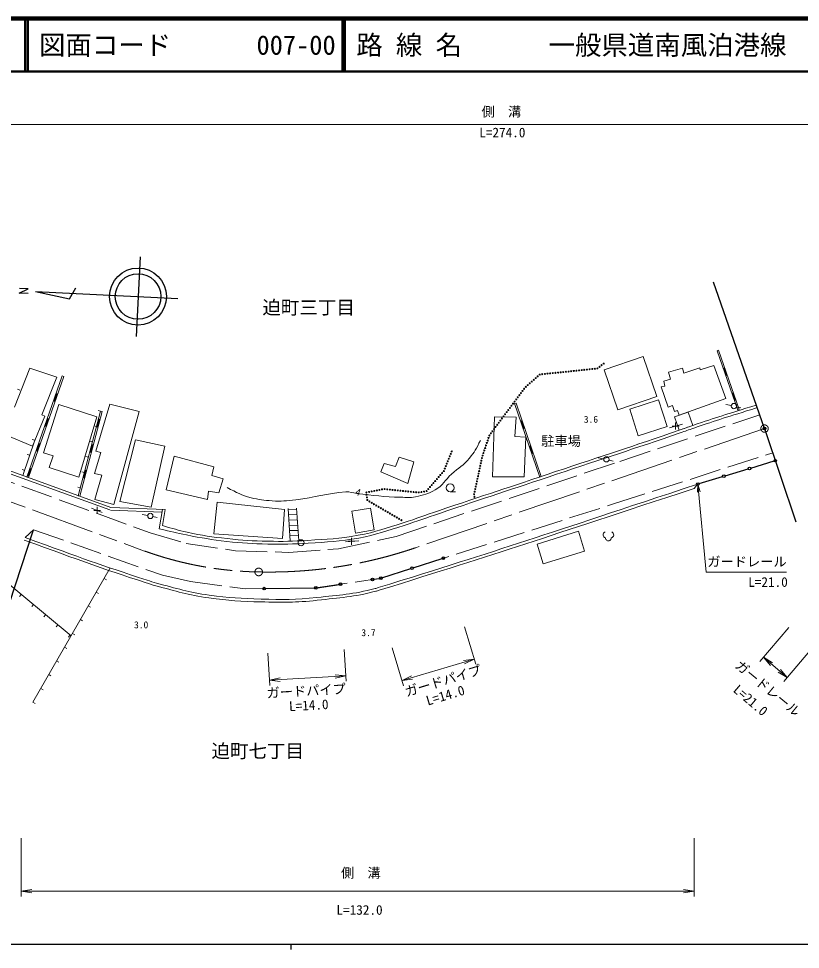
# Model space of a CAD drawing. Units: millimetres, scale not verified. Extents: x 40000 to 680000, y 20000 to 380000.
# Drawn here: x 116530 to 264364, y 204000 to 380000 of the extents above; entities that cross this region are included whole.
import ezdxf
from ezdxf.enums import TextEntityAlignment as Align

# ---------------------------------------------------------------- set-up
doc = ezdxf.new("R2010")
doc.units = ezdxf.units.MM
doc.header["$LTSCALE"] = 1000
doc.header["$PDMODE"] = 32
doc.header["$PDSIZE"] = 500
doc.linetypes.add('CHAIN', pattern=[18.5, 12, -1.5, 3.5, -1.5])
doc.linetypes.add('DASHED', pattern=[7.5, 6, -1.5])
for name, color, linetype, lineweight in [('M-BMK', 2, 'CHAIN', 13), ('M-BMK-OTRS', 5, 'Continuous', 25), ('M-BMK-SRVR', 3, 'Continuous', 25), ('M-STR-HTXT', 7, 'Continuous', 13), ('M-STR-STRC', 7, 'Continuous', 25), ('M-TTL', 2, 'Continuous', 140), ('M-TTL-BAND', 7, 'Continuous', 25), ('M-TTL-LINE', 7, 'Continuous', 50), ('M-WORK', 1, 'Continuous', 13)]:
    doc.layers.add(name, color=color, linetype=linetype, lineweight=lineweight)
for name, color, linetype in [('M-BMK-HTXT', 7, 'Continuous'), ('M-OTRS', 6, 'Continuous'), ('M-TTL-TXT', 7, 'Continuous')]:
    doc.layers.add(name, color=color, linetype=linetype)
doc.styles.add('ＭＳ ゴシック', font='')
doc.styles.get('ＭＳ ゴシック').set_extended_font_data('MS Gothic')

# ---------------------------------------------------------------- blocks, each defined once
blk = doc.blocks.new('plus')
at = {"color": 0, "linetype": 'Continuous', "lineweight": -2}
for p, q in [((-1.25, 0), (1.25, 0)), ((0, -1.25), (0, 1.25))]:
    blk.add_line(p, q, dxfattribs=at)
blk = doc.blocks.new('open_arrow')
at = {"color": 0, "linetype": 'Continuous', "lineweight": -2}
blk.add_lwpolyline([(7.5, 1.25), (0, 0), (7.5, -1.25)], dxfattribs=at)

msp = doc.modelspace()

# ---------------------------------------------------------------- linework, layer by layer
at = {"layer": 'M-BMK'}
for p, q in [((67042, 306220), (140363, 279327)), ((257582, 302477), (191611, 279954))]:
    msp.add_line(p, q, dxfattribs=at)
for centre, radius in [((257582, 302477), 702), ((161929, 275369), 717)]:
    msp.add_circle(centre, radius, dxfattribs=at)
for centre, radius, start, end in [((163928, 360916), 85565, 269.14244, 288.87689), ((162995, 341911), 66550, 250.11816, 269.70043)]:
    msp.add_arc(centre, radius, start, end, dxfattribs=at)
at = {"layer": 'M-BMK-OTRS'}
for q in [(247913, 330137), (263533, 284823)]:
    msp.add_line((257582, 302477), q, dxfattribs=at)
at = {"layer": 'M-BMK-SRVR'}
for p, q in [((139490, 334978), (138731, 319915)), ((116659, 328108), (118367, 328886)), ((118319, 328024), (116659, 328108)), ((118367, 328886), (116700, 328961)), ((119743, 328423), (126145, 327021)), ((119743, 328423), (146643, 327067)), ((126145, 327021), (127329, 329119))]:
    msp.add_line(p, q, dxfattribs=at)
for radius in [5387, 4309]:
    msp.add_circle((139111, 327446), radius, dxfattribs=at)
at = {"layer": 'M-OTRS'}
msp.add_point((257582, 302477), dxfattribs=at)
at = {"layer": 'M-STR-HTXT'}
for p, q in [((68124, 360000), (346862, 360000)), ((200877, 264987), (202979, 257929)), ((262157, 264866), (256726, 258466)), ((178112, 260727), (178456, 254710)), ((187172, 261051), (189314, 253859)), ((266869, 261262), (261244, 254633)), ((163688, 260039), (164040, 253886)), ((202693, 258888), (189029, 254817)), ((261891, 255395), (257373, 259229)), ((178399, 255709), (163983, 254885)), ((117000, 225000), (117000, 214000)), ((244284, 225000), (244284, 214000)), ((117000, 215000), (244284, 215000))]:
    msp.add_line(p, q, dxfattribs=at)
msp.add_lwpolyline([(245000, 292000), (246560, 275359), (261760, 275359)], dxfattribs=at)
at = {"layer": 'M-STR-STRC'}
for p, q in [((254988, 295020), (259384, 296350)), ((250114, 293546), (254509, 294876)), ((245239, 292072), (249635, 293402)), ((109572, 253575), (119349, 283360)), ((191160, 276144), (196609, 277882)), ((185236, 274254), (190684, 275992)), ((173002, 272385), (177180, 273010)), ((183679, 273981), (184750, 274141)), ((163204, 272223), (172504, 272345))]:
    msp.add_line(p, q, dxfattribs=at)
for centre in [(259623, 296422), (254749, 294948), (245000, 292000), (249874, 293474), (196847, 277958), (190922, 276068), (177427, 273046), (183432, 273944), (184997, 274178), (162954, 272219), (172754, 272348)]:
    msp.add_circle(centre, 250, dxfattribs=at)
at = {"layer": 'M-TTL'}
msp.add_line((680000, 380000), (40000, 380000), dxfattribs=at)
at = {"layer": 'M-TTL-BAND'}
for p, q in [((40000, 205000), (579000, 205000)), ((168000, 205000), (168000, 204000))]:
    msp.add_line(p, q, dxfattribs=at)
at = {"layer": 'M-TTL-LINE'}
for p, q in [((117750, 380000), (117750, 370000)), ((118250, 380000), (118250, 370000)), ((177750, 380000), (177750, 370000)), ((178250, 380000), (178250, 370000)), ((40000, 370000), (680000, 370000))]:
    msp.add_line(p, q, dxfattribs=at)
at = {"layer": 'M-WORK'}
for p, q in [((248911, 317301), (248627, 317203)), ((248627, 317203), (252533, 305980)), ((248911, 317301), (252816, 306079)), ((115764, 306541), (118641, 313890)), ((118641, 313890), (123738, 312217)), ((239397, 313131), (242056, 313898)), ((242056, 313898), (242353, 312975)), ((242353, 312975), (245355, 313945)), ((245355, 313945), (245433, 313569)), ((245433, 313569), (247982, 314382)), ((247982, 314382), (250249, 308190)), ((250061, 313996), (249778, 313897)), ((249834, 313917), (250327, 312500)), ((249891, 313937), (250384, 312520)), ((249948, 313956), (250441, 312540)), ((250004, 313976), (250497, 312559)), ((124773, 312434), (118098, 293302)), ((125057, 312336), (118381, 293204)), ((123738, 312217), (120939, 305087)), ((125057, 312336), (124773, 312434)), ((238522, 311474), (239804, 311849)), ((239804, 311849), (239397, 313131)), ((250271, 312481), (250554, 312579)), ((116291, 309904), (116767, 309751)), ((238068, 310348), (238756, 310505)), ((239335, 306533), (238068, 310348)), ((238756, 310505), (238522, 311474)), ((123677, 309110), (123183, 307694)), ((123734, 309090), (123239, 307674)), ((123790, 309070), (123296, 307654)), ((123847, 309051), (123353, 307634)), ((123903, 309031), (123620, 309130)), ((250249, 308190), (241439, 305021)), ((251704, 309274), (251421, 309175)), ((251477, 309195), (251970, 307778)), ((251534, 309214), (252027, 307798)), ((251591, 309234), (252084, 307817)), ((251648, 309254), (252140, 307837)), ((121250, 297902), (124145, 307041)), ((123126, 307713), (123409, 307615)), ((124145, 307041), (131322, 304680)), ((131163, 298238), (133759, 307127)), ((133759, 307127), (139341, 305704)), ((210607, 307289), (210323, 307192)), ((210323, 307192), (215073, 293307)), ((210607, 307289), (215356, 293404)), ((240179, 306846), (239335, 306533)), ((240539, 305704), (240179, 306846)), ((251312, 306828), (250259, 307011)), ((251914, 307758), (252197, 307857)), ((252283, 306591), (253086, 306407)), ((121471, 304821), (119141, 299176)), ((120939, 305087), (121471, 304821)), ((127806, 289790), (132031, 305772)), ((132031, 305772), (127806, 289790)), ((131322, 304680), (127942, 293320)), ((128096, 289713), (132321, 305696)), ((132031, 305772), (131548, 305900)), ((132031, 305772), (132321, 305696)), ((139341, 305704), (134506, 288106)), ((206124, 293359), (206522, 304711)), ((206522, 304711), (210603, 304617)), ((210603, 304617), (210345, 300959)), ((241133, 305923), (240539, 305704)), ((241439, 305021), (241133, 305923)), ((252816, 306079), (252533, 305980)), ((121479, 302993), (121762, 302894)), ((122030, 304389), (121535, 302973)), ((122086, 304369), (121592, 302953)), ((122143, 304350), (121649, 302933)), ((122200, 304330), (121705, 302914)), ((122256, 304310), (121973, 304409)), ((131264, 302872), (130781, 303000)), ((131256, 302841), (131546, 302764)), ((131314, 302826), (131698, 304276)), ((131372, 302810), (131756, 304261)), ((131430, 302795), (131814, 304245)), ((131488, 302780), (131872, 304230)), ((131930, 304215), (131640, 304291)), ((211740, 303978), (211456, 303881)), ((211513, 303900), (211998, 302481)), ((211569, 303920), (212055, 302500)), ((211626, 303939), (212112, 302520)), ((211683, 303958), (212168, 302539)), ((239631, 302614), (242047, 303341)), ((119141, 299176), (114044, 301287)), ((211941, 302461), (212225, 302559)), ((119591, 300267), (117339, 293581)), ((119591, 300267), (119117, 300426)), ((120382, 299668), (119888, 298252)), ((120439, 299648), (119945, 298232)), ((120496, 299629), (120002, 298212)), ((120552, 299609), (120058, 298193)), ((120609, 299589), (120326, 299688)), ((130498, 299972), (130014, 300099)), ((130036, 297992), (130420, 299442)), ((130094, 297976), (130478, 299427)), ((130152, 297961), (130536, 299411)), ((130210, 297946), (130594, 299396)), ((130652, 299381), (130362, 299457)), ((210345, 300959), (212433, 300841)), ((212433, 300841), (212128, 293336)), ((213358, 299247), (213074, 299150)), ((213244, 299208), (213730, 297789)), ((213301, 299227), (213787, 297808)), ((118633, 297424), (118160, 297583)), ((119832, 298272), (120115, 298173)), ((123033, 297308), (121250, 297902)), ((129978, 298007), (130268, 297930)), ((130882, 293981), (132078, 297956)), ((132078, 297956), (131163, 298238)), ((213131, 299169), (213616, 297750)), ((213188, 299189), (213673, 297769)), ((213560, 297731), (213843, 297828)), ((110840, 295935), (133954, 287562)), ((122313, 295103), (123033, 297308)), ((129731, 297071), (129247, 297199)), ((144462, 290920), (145940, 297288)), ((145940, 297288), (153469, 295247)), ((185054, 294327), (185648, 295891)), ((185648, 295891), (187774, 295281)), ((187774, 295281), (188478, 297063)), ((188478, 297063), (191292, 296172)), ((191292, 296172), (190104, 292122)), ((227189, 296760), (226137, 296943)), ((228160, 296523), (228963, 296339)), ((110669, 295465), (133784, 287092)), ((117676, 294581), (117202, 294740)), ((118735, 294947), (118241, 293531)), ((118792, 294928), (118298, 293511)), ((118848, 294908), (118354, 293492)), ((118905, 294888), (118411, 293472)), ((118962, 294868), (118678, 294967)), ((127942, 293320), (122313, 295103)), ((128964, 294171), (128481, 294299)), ((128758, 293158), (129142, 294608)), ((128816, 293143), (129200, 294593)), ((128874, 293127), (129258, 294577)), ((128932, 293112), (129316, 294562)), ((129374, 294547), (129084, 294623)), ((132289, 293664), (130882, 293981)), ((153469, 295247), (153046, 293629)), ((190104, 292122), (185054, 294327)), ((118381, 293204), (118098, 293302)), ((118184, 293551), (118468, 293452)), ((128700, 293173), (128990, 293097)), ((130917, 289091), (132289, 293664)), ((153046, 293629), (155228, 292996)), ((155228, 292996), (154418, 290357)), ((212128, 293336), (206124, 293359)), ((215356, 293404), (215073, 293307)), ((128197, 291271), (127714, 291398)), ((152237, 289056), (144462, 290920)), ((152413, 290674), (152237, 289056)), ((154418, 290357), (152413, 290674)), ((198141, 290531), (199141, 290531)), ((244284, 291153), (244902, 291949)), ((127806, 289790), (128096, 289713)), ((134506, 288106), (130917, 289091)), ((130306, 287454), (132339, 286626)), ((133935, 287063), (143649, 286697)), ((133954, 287562), (144227, 287175)), ((143724, 287194), (143132, 283553)), ((144227, 287175), (143770, 284150)), ((167892, 281182), (167485, 287389)), ((167499, 287169), (169099, 287229)), ((169491, 281242), (169084, 287450)), ((140945, 286063), (139893, 286246)), ((141916, 285826), (142719, 285641)), ((167565, 286171), (169164, 286231)), ((167630, 285173), (169229, 285233)), ((167696, 284175), (169295, 284236)), ((167761, 283177), (169360, 283238)), ((167826, 282180), (169425, 282240)), ((178316, 281062), (180839, 281281)), ((107778, 278755), (126475, 263280)), ((119227, 250756), (133828, 276121)), ((132696, 274156), (133130, 273907)), ((117023, 271103), (116704, 270718)), ((131200, 271556), (131633, 271307)), ((119334, 269191), (119015, 268805)), ((129703, 268956), (130136, 268707)), ((121645, 267278), (121326, 266893)), ((128207, 266356), (128640, 266107)), ((123956, 265365), (123637, 264980)), ((126267, 263452), (125948, 263067)), ((126710, 263756), (127143, 263506)), ((125213, 261156), (125647, 260906)), ((123717, 258556), (124150, 258306)), ((122220, 255956), (122654, 255706)), ((120724, 253356), (121157, 253106)), ((119227, 250756), (119661, 250506))]:
    msp.add_line(p, q, dxfattribs=at)
for points in [[(227230, 313594), (234653, 316127), (237244, 308535), (229820, 306002)], [(232085, 306135), (237538, 307895), (239167, 302844), (233714, 301085)], [(240579, 304720), (243128, 305612), (244020, 303061), (241471, 302170)], [(141617, 287626), (144150, 299142), (138612, 300360), (135659, 288704)], [(153467, 282559), (166449, 281680), (166821, 287164), (154065, 288540)], [(179537, 286852), (183090, 287450), (183785, 283320), (180232, 282722)], [(214563, 280649), (222374, 283077), (223547, 279303), (215736, 276875)]]:
    msp.add_lwpolyline(points, close=True, dxfattribs=at)
at = {"layer": 'M-WORK', "linetype": 'DASHED'}
for points in [[(68158, 309497), (110092, 294170), (141438, 282736), (148228, 280730), (157551, 279393), (167543, 279077), (177042, 279745), (187948, 282102), (230237, 296281), (256667, 305094)], [(117780, 281866), (119349, 283360), (143730, 274741), (149007, 273544), (159385, 272172), (172754, 272348), (184997, 274178), (229221, 288286), (259124, 297902)]]:
    msp.add_lwpolyline(points, dxfattribs=at)
at = {"layer": 'M-WORK'}
for centre, radius in [((220026, 313217), 100), ((220523, 313267), 100), ((221021, 313321), 100), ((221518, 313374), 100), ((222015, 313427), 100), ((222512, 313480), 100), ((223009, 313533), 100), ((223506, 313586), 100), ((224004, 313639), 100), ((224501, 313693), 100), ((224998, 313746), 100), ((225495, 313799), 100), ((225992, 313852), 100), ((226387, 314155), 100), ((226778, 314467), 100), ((227169, 314778), 100), ((213940, 311699), 100), ((214315, 312031), 100), ((214689, 312362), 100), ((215063, 312694), 100), ((215548, 312772), 100), ((216046, 312822), 100), ((216543, 312871), 100), ((217041, 312921), 100), ((217538, 312970), 100), ((218036, 313019), 100), ((218533, 313069), 100), ((219031, 313118), 100), ((219528, 313168), 100), ((212120, 309995), 100), ((212444, 310373), 100), ((212818, 310704), 100), ((213192, 311036), 100), ((213566, 311368), 100), ((210624, 307992), 100), ((210923, 308392), 100), ((211222, 308793), 100), ((211521, 309194), 100), ((211821, 309594), 100), ((209427, 306390), 100), ((209726, 306790), 100), ((210025, 307191), 100), ((210324, 307591), 100), ((251802, 306730), 500), ((207930, 304387), 100), ((208230, 304787), 100), ((208529, 305188), 100), ((208828, 305589), 100), ((209127, 305989), 100), ((206733, 302785), 100), ((207033, 303185), 100), ((207332, 303586), 100), ((207631, 303986), 100), ((205551, 301175), 100), ((205836, 301583), 100), ((206135, 301984), 100), ((206434, 302384), 100), ((204913, 299279), 100), ((205073, 299753), 100), ((205232, 300227), 100), ((205391, 300701), 100), ((198241, 297702), 100), ((198427, 298167), 100), ((204276, 297383), 100), ((204435, 297857), 100), ((204595, 298331), 100), ((204754, 298805), 100), ((197498, 295845), 100), ((197684, 296310), 100), ((197870, 296774), 100), ((198055, 297238), 100), ((203932, 295925), 100), ((204038, 296413), 100), ((204143, 296902), 100), ((227679, 296662), 500), ((196610, 294077), 100), ((196936, 294456), 100), ((197127, 294917), 100), ((197313, 295381), 100), ((203511, 293970), 100), ((203616, 294458), 100), ((203722, 294947), 100), ((203827, 295436), 100), ((194977, 292184), 100), ((195304, 292562), 100), ((195630, 292941), 100), ((195957, 293320), 100), ((196283, 293698), 100), ((203194, 292503), 100), ((203300, 292992), 100), ((203405, 293481), 100), ((182306, 290400), 100), ((182796, 290499), 100), ((183287, 290597), 100), ((183777, 290695), 100), ((184267, 290793), 100), ((184757, 290891), 100), ((185248, 290989), 100), ((185740, 291040), 100), ((186238, 290989), 100), ((186735, 290938), 100), ((187232, 290888), 100), ((187730, 290837), 100), ((188227, 290786), 100), ((188725, 290735), 100), ((189222, 290684), 100), ((189720, 290634), 100), ((190217, 290583), 100), ((190714, 290532), 100), ((191212, 290481), 100), ((191709, 290430), 100), ((192206, 290400), 100), ((192699, 290481), 100), ((193193, 290561), 100), ((193671, 290669), 100), ((193997, 291048), 100), ((194324, 291426), 100), ((194651, 291805), 100), ((198141, 291281), 750), ((202773, 290548), 100), ((202878, 291037), 100), ((202984, 291526), 100), ((203089, 292015), 100), ((182313, 289959), 100), ((182395, 289466), 100), ((182478, 288973), 100), ((182865, 288690), 100), ((202667, 290060), 100), ((202732, 289571), 100), ((183297, 288438), 100), ((183729, 288186), 100), ((184160, 287934), 100), ((184592, 287682), 100), ((185024, 287430), 100), ((185456, 287177), 100), ((185888, 286925), 100), ((141435, 285965), 500), ((186319, 286673), 100), ((186751, 286421), 100), ((187183, 286169), 100), ((187615, 285917), 100), ((188047, 285665), 100), ((188478, 285413), 100), ((188910, 285161), 100), ((169940, 280902), 564)]:
    msp.add_circle(centre, radius, dxfattribs=at)
for centre, radius, start, end in [((227660, 282400), 599, 113.44836, 257.2818), ((228061, 281783), 534, 176.52859, 3.47141), ((228463, 282400), 599, 282.7182, 66.55164)]:
    msp.add_arc(centre, radius, start, end, dxfattribs=at)
for points, knots in [([(143132, 283553), (145585, 282939), (146267, 282788), (148293, 282375), (151250, 281771), (152924, 281498), (155921, 281147), (158930, 280794), (160632, 280705), (163662, 280651), (166629, 280598), (168295, 280631), (171257, 280816), (175014, 281051), (177146, 281087), (180845, 281784), (184260, 282428), (186102, 283123), (189416, 284169), (192051, 285001), (193495, 285565), (196114, 286449), (204743, 289360), (209592, 290948), (218230, 293836), (227375, 296895), (232523, 298533), (241641, 301674), (242637, 302017), (243191, 302220), (244187, 302564), (248845, 304174), (250373, 304609), (256198, 306436)], [0, 0, 0, 0, 1, 1, 1, 2, 2, 2, 3, 3, 3, 4, 4, 4, 5, 5, 5, 6, 6, 6, 7, 7, 7, 8, 8, 8, 9, 9, 9, 10, 10, 10, 11, 11, 11, 11]), ([(143770, 284150), (145934, 283481), (146577, 283317), (148404, 282888), (151322, 282203), (153003, 282021), (155980, 281669), (158970, 281315), (160662, 281230), (163673, 281176), (166623, 281123), (168280, 281156), (171225, 281340), (174956, 281574), (177074, 281610), (180747, 282302), (184140, 282941), (185970, 283631), (189261, 284671), (191891, 285501), (193332, 286064), (195946, 286946), (204576, 289857), (209425, 291445), (218063, 294334), (227207, 297392), (232355, 299030), (241471, 302170), (242468, 302514), (243023, 302717), (244020, 303061), (248676, 304671), (250202, 305106), (256024, 306933)], [0, 0, 0, 0, 1, 1, 1, 2, 2, 2, 3, 3, 3, 4, 4, 4, 5, 5, 5, 6, 6, 6, 7, 7, 7, 8, 8, 8, 9, 9, 9, 10, 10, 10, 11, 11, 11, 11]), ([(155942, 291349), (157916, 290313), (158615, 289900), (160480, 289414), (162000, 289018), (162888, 288915), (164456, 288816), (166199, 288706), (167188, 288829), (168924, 289027), (172654, 289453), (174678, 290226), (178423, 290505), (179225, 290565), (179663, 290304), (180463, 290223), (183716, 289896), (185532, 289491), (188801, 289485), (189888, 289482), (190520, 289356), (191580, 289590), (193087, 289923), (193976, 290117), (195310, 290892), (196764, 291736), (197172, 292740), (198406, 293882), (199699, 295079), (200672, 295505), (201783, 296873), (202760, 298074), (203076, 298661), (203859, 300250)], [0, 0, 0, 0, 1, 1, 1, 2, 2, 2, 3, 3, 3, 4, 4, 4, 5, 5, 5, 6, 6, 6, 7, 7, 7, 8, 8, 8, 9, 9, 9, 10, 10, 10, 11, 11, 11, 11]), ([(244284, 291153), (215410, 281684), (208074, 279116), (184703, 271913), (184452, 271836), (184315, 271782), (184061, 271716), (179825, 270627), (177340, 270494), (172992, 270017), (168860, 269563), (166510, 269610), (162354, 269710), (158498, 269803), (156334, 269975), (152508, 270466), (148523, 270977), (146372, 271755), (142481, 272754), (141763, 272939), (141377, 273101), (140671, 273326), (131580, 276222), (128708, 277381), (117608, 281374)], [0, 0, 0, 0, 1, 1, 1, 2, 2, 2, 3, 3, 3, 4, 4, 4, 5, 5, 5, 6, 6, 6, 7, 7, 7, 8, 8, 8, 8]), ([(244902, 291949), (215661, 282329), (208226, 279710), (184546, 272411), (184311, 272339), (184182, 272288), (183944, 272227), (179735, 271144), (177265, 271013), (172944, 270538), (168836, 270087), (166499, 270134), (162366, 270233), (158536, 270325), (156386, 270497), (152586, 270984), (148625, 271491), (146486, 272265), (142618, 273259), (141911, 273440), (141531, 273600), (140835, 273822), (131747, 276717), (128877, 277875), (117780, 281866)], [0, 0, 0, 0, 1, 1, 1, 2, 2, 2, 3, 3, 3, 4, 4, 4, 5, 5, 5, 6, 6, 6, 7, 7, 7, 8, 8, 8, 8])]:
    msp.add_open_spline(points, degree=3, knots=knots, dxfattribs=at)

# ---------------------------------------------------------------- block references
at = {"layer": 'M-STR-HTXT'}
for p, xscale, yscale, rotation in [((245000, 292000), 200, 200, 275.4), ((202693, 258888), 267, 267, 196.6), ((257373, 259229), 267, 267, 319.7), ((163983, 254885), 267, 267, 3.3), ((178399, 255709), 267, 267, 183.3), ((189029, 254817), 267, 267, 16.6), ((261891, 255395), 267, 267, 139.7), ((244284, 215000), 267, 267, 180)]:
    msp.add_blockref('open_arrow', p, dxfattribs=dict(at, xscale=xscale, yscale=yscale, rotation=rotation))
at = {"layer": 'M-STR-HTXT', "xscale": 267, "yscale": 267}
msp.add_blockref('open_arrow', (117000, 215000), dxfattribs=at)
at = {"layer": 'M-WORK', "xscale": 520, "yscale": 520}
for p in [(240769, 302956), (131379, 287017), (179491, 281164)]:
    msp.add_blockref('plus', p, dxfattribs=at)

# ---------------------------------------------------------------- texts
at = {"layer": 'M-BMK-HTXT', "style": 'ＭＳ ゴシック'}
for s, p in [('迫町三丁目', (162616, 323335)), ('迫町七丁目', (152998, 239467))]:
    msp.add_text(s, height=2566, dxfattribs=at).set_placement(p, align=Align.BOTTOM_LEFT)
at = {"layer": 'M-STR-HTXT', "style": 'ＭＳ ゴシック'}
for s, p in [('側\u3000溝', (204078, 360945)), ('ガードレール', (246760, 275859)), ('L=21.0', (254500, 272000)), ('側\u3000溝', (177500, 217000))]:
    msp.add_text(s, height=1833, dxfattribs=at).set_placement(p, align=Align.BOTTOM_LEFT)
for s, p in [('L=274.0', (208000, 357000)), ('L=132.0', (181000, 210000))]:
    msp.add_text(s, height=1833, dxfattribs=at).set_placement(p, align=Align.BOTTOM_CENTER)
for s, rotation, p in [('ガードパイプ', 16.873, (190042, 251236)), ('ガードレール', 320.649, (251500, 257000)), ('ガードパイプ', 3.266, (163500, 251000))]:
    msp.add_text(s, height=1833, rotation=rotation, dxfattribs=at).set_placement(p, align=Align.BOTTOM_LEFT)
for s, rotation, p in [('L=14.0', 16.589, (197640, 250627)), ('L=21.0', 319.682, (254000, 250000)), ('L=14.0', 3.271, (171477, 248699))]:
    msp.add_text(s, height=1833, rotation=rotation, dxfattribs=at).set_placement(p, align=Align.BOTTOM_CENTER)
at = {"layer": 'M-TTL-TXT', "style": 'ＭＳ ゴシック'}
for s, p in [('図面コード', (120380, 375000)), ('007-00', (161521, 375000)), ('路 線 名', (180380, 375000)), ('一般県道南風泊港線', (216734, 375000))]:
    msp.add_text(s, height=3666, dxfattribs=at).set_placement(p, align=Align.MIDDLE_LEFT)
at = {"layer": 'M-WORK', "style": 'ＭＳ ゴシック'}
for s, height, p in [('3.6', 1320, (223408, 303185)), ('駐車場', 1833, (215355, 298657)), ('3.0', 1320, (138356, 264318)), ('3.7', 1320, (181348, 262832))]:
    msp.add_text(s, height=height, dxfattribs=at).set_placement(p, align=Align.BOTTOM_LEFT)
msp.add_text('4', height=1320, rotation=339.535, dxfattribs=at).set_placement((179947, 289628), align=Align.BOTTOM_LEFT)

doc.saveas('drawing.dxf')
